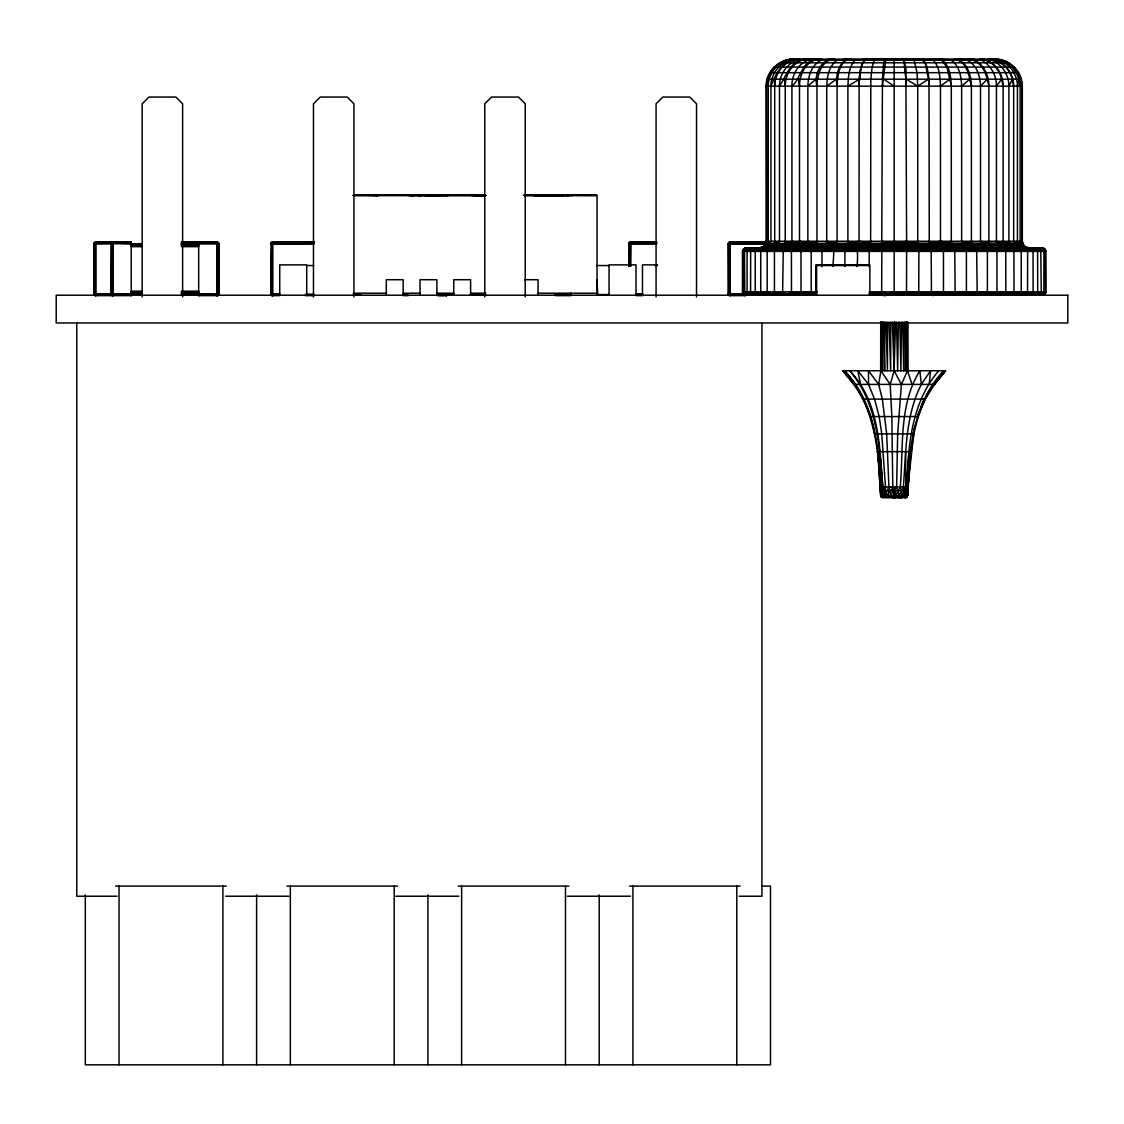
<?xml version="1.0" encoding="UTF-8"?>
<svg xmlns="http://www.w3.org/2000/svg" width="1124" height="1124" viewBox="0 0 1124 1124"><rect width="100%" height="100%" fill="white"/><g stroke="black" fill="none" stroke-linecap="round" stroke-linejoin="round"><path stroke-width="1.5" d="M131.241 294.404L111.079 294.333L112.512 295.767L113.032 241.941L113.032 295.837M880.71 322.04L880.696 370.751L880.851 322.04L881.16 370.751L881.666 322.04M890.756 322.04L890.686 370.751L888.986 322.04M938.681 370.751C911.353 402.856 907.644 446.481 907.377 486.847L907.658 495.515L880.71 495.515L881.047 486.847C878.392 446.13 874.627 401.647 844.546 370.751C872.674 402.828 878.589 445.792 880.457 486.847L880.71 495.515L881.722 497.272L906.646 497.272L907.658 495.515L909.639 465.069L908.712 473.443M878.729 465.069L880.71 495.515L877.633 451.665M881.244 322.04L881.16 370.751L881.047 322.04M882.635 322.04L882.495 370.751L881.834 322.04M884.785 322.04L884.644 370.751L883.576 322.04M887.553 322.04L887.44 370.751L886.007 322.04M907.321 322.04L907.209 370.751L906.703 322.04M907.658 495.515L905.635 497.539L907.068 496.948L895.505 496.948L892.849 490.837L891.838 416.554L890.194 384.394L894.184 370.751L894.437 322.04M906.113 322.04L905.86 370.751L905.059 322.04M904.118 322.04L903.724 370.751L902.698 322.04M881.652 291.847C895.505 294.151 879.375 299.054 881.652 291.847L881.862 248.137L753.164 248.474L754.752 248.011L756.129 249.008C767.903 247.617 779.564 248.882 791.465 248.474L1042.384 248.474L1044.421 249.008L1045.236 250.512L1045.475 293.533L1043.423 295.106L1042.552 295.219L1045.348 291.847L1045.812 292.732L1044.238 294.769L869.372 294.235L1044.941 294.235L1045.348 291.847L1043.423 295.106L869.484 294.769M897.992 497.539L898.891 495.515L896.629 486.847L897.669 433.864L901.392 384.394L894.184 370.751L894.704 322.04M901.476 322.04L900.928 370.751L899.79 322.04M869.203 266.557L869.203 251.383L876.861 250.512L877.226 248.011L901.293 248.011L906.632 249.008L906.506 295.106L975.688 295.205M881.736 248.011L882.438 79.186L883.605 62.804L884.209 60.106L885.824 59.179C912.941 60.598 940.015 58.687 967.033 60.106C976.714 64.7 980.311 76.165 980.507 86.155L980.507 241.267L981.842 246.044L985.046 248.011M941.027 374.84L943.823 370.751C913.756 401.647 909.934 446.116 907.377 486.847C909.344 499.309 902.08 497.988 892.948 497.468C898.61 498.62 893.819 490.471 892.835 488.167L888.915 486.847L886.681 433.864L882.326 399.118L878.687 384.394L868.487 370.751L868.515 384.394L874.542 399.118L879.165 416.554L881.764 433.864L885.473 486.847C884.7 490.317 889.182 502.175 890.798 495.515L892.849 490.837M914.051 60.106L917.058 72.667L917.732 86.155L917.732 241.267L911.761 243.023L906 241.267L900.886 243.023L894.184 241.267L889.885 243.023L889.674 248.011M898.357 322.04L897.669 370.751L896.488 322.04M892.287 322.04L894.184 370.751L894.957 322.04M859.115 86.155C859.495 77.359 859.368 67.623 864.581 60.106L866.407 59.179L855.111 60.106C848.634 66.962 848.367 77.261 847.889 86.155L847.889 241.267L849.351 243.023L847.074 248.011L857.753 247.786L859.059 243.023L859.115 86.155C859.368 77.373 859.312 67.623 864.482 60.106L866.407 59.179L874.317 60.106L885.824 59.179L882.354 86.155M869.203 251.383L869.625 248.137M900.886 243.023L901.237 248.011L918.884 248.474L918.744 295.106M874.317 60.106L872.084 67.089L870.805 79.186L870.636 241.267L869.4 248.011M906 86.155L905.551 67.089L903.752 59.179L905.916 79.186L906.632 248.011M856.938 266.557C857.233 265.714 859.565 238.738 852.863 250.512L844.911 251.383L844.911 266.557M942.643 248.137C960.233 249.191 977.655 248.235 995.26 248.137L996.96 251.383L996.96 291.847L995.26 295.106L1019.117 295.106L1021.21 291.847L1021.21 251.383L1016.967 250.512L1015.028 248.137C991.27 247.842 967.694 249.219 944.076 248.011C946.366 250.329 898.807 246.1 931.192 249.008L931.431 291.847C928.888 295.949 935.969 297.031 935.491 292.732L943.457 291.847L943.457 251.383L942.643 248.137L906.632 249.008L901.336 248.137L792.027 248.137C787.474 252.212 775.223 243.374 774.436 251.383L774.436 291.847L776.417 295.106L763.603 295.205M844.911 251.383L845.726 248.137M900.338 497.539L901.898 495.515L900.254 486.847C903.682 448.223 898.371 405.09 919.882 370.751L921.329 384.394C905.213 415.992 906.042 452.396 903.401 486.847L904.427 495.515L905.649 496.527L909.021 451.665M943.457 291.847L942.643 295.106M847.889 241.267L847.187 246.044L845.459 248.011M919.165 291.847L911.508 292.732L911.143 295.219M907.644 480.145L907.799 476.787M750.663 291.847C751.422 294.867 754.696 296.539 750.579 293.533L750.663 251.383L751.605 249.008L754.752 248.011M768.226 86.155C766.99 71.767 780.211 59.136 794.303 59.179C781.138 60.851 770.867 72.948 770.938 86.155L770.938 241.267L769.041 246.044L763.519 248.011L767.341 244.639L768.226 241.267L768.226 86.155C768.128 72.062 780.112 59.375 794.303 59.179C779.592 58.659 766.484 71.458 766.596 86.155L766.835 243.023L763.716 247.111L759.304 248.011L764.699 246.044L766.596 241.267M833.235 266.557C832.21 265.812 836.509 239.426 830.102 250.512L821.967 251.383L821.967 266.557M954.74 249.008L955.133 291.847C952.576 295.724 958.055 296.806 958.266 292.732L966.401 291.847L966.401 251.383C965.783 246.999 963.577 247.589 966.401 251.383M904.132 497.539L905.185 497.539L906.295 495.515L907.335 496.049L910.721 451.665M834.064 248.011L836.186 246.044L837.071 241.267L837.071 86.155C837.661 76.741 838.349 63.618 848.213 59.179L855.111 60.106M821.967 251.383L823.147 248.137M966.401 291.847L965.207 295.106M823.175 248.011L825.69 246.044L826.73 241.267L826.73 86.155C827.081 76.797 828.838 65.684 837.254 60.106L848.213 59.179L845.037 60.106C837.689 66.232 835.483 77.064 837.071 86.155M812.554 295.106L811.191 291.847L811.191 251.383C813.495 247.786 810.095 246.62 809.111 250.512L800.976 251.383L801.047 292.732L802.522 295.106L815.855 295.148M907.377 496.527L895.547 496.527L894.184 495.515L892.175 496.527L880.977 496.527L880.696 489.502L881.567 496.527L884.237 497.539M976.63 249.008L977.178 291.847L975.815 295.106L994.094 295.205M870.636 241.267L869.119 248.011L857.753 247.786M812.905 248.011L815.771 246.044L816.965 241.267L816.965 86.155C817.19 75.814 820.576 62.312 831.886 59.179L837.254 60.106M800.976 251.383L802.522 248.137M909.906 461.711L910.454 455.009L909.808 461.711M987.378 251.383L984.905 250.512L982.952 248.011L986.352 248.474L987.378 251.383L987.378 291.847L985.846 295.106M907.658 490.837L880.71 490.837L880.963 495.515L881.356 490.837L881.834 493.956L881.314 490.837M791.408 251.383C793.165 248.039 792.308 246.746 790.383 250.512L791.408 251.383L791.493 292.732L793.108 295.106L802.339 295.19M803.309 248.011L806.526 246.044L807.861 241.267L807.861 86.155C808.058 76.165 811.654 64.7 821.321 60.106L831.886 59.179C820.056 60.71 813.846 75.617 816.965 86.155M1038.857 295.106L1042.187 294.769L1043.859 291.847L1043.929 250.512L1040.712 248.011L1041.274 291.847L1039.644 294.769L1035.359 295.19M870.51 416.554L917.844 416.554L925.122 399.118L934.62 384.394L945.565 370.751L842.789 370.751C858.778 388.553 870.931 409.993 874.613 433.864L913.756 433.864L907.56 489.502L907.911 486.847C910.679 448.912 913.461 407.97 939.172 377.58M907.616 485.161L908.403 476.787L907.644 483.489M793.108 295.106L784.383 295.106L782.627 292.732L783.273 249.008M794.499 248.011L798.026 246.044L799.487 241.267L799.487 86.155C799.473 74.732 805.599 61.23 817.963 59.179L821.321 60.106M908.782 471.771L909.428 465.069L908.712 471.771M929.197 384.394L930.517 370.751L921.329 384.394M995.26 248.137L1003.985 248.137L1005.741 250.512L1005.825 291.847L1003.985 295.106M907.714 481.817L908.206 476.787M791.928 86.155C791.479 71.992 802.522 56.945 817.963 59.179C801.974 59.235 801.454 78.006 791.928 86.155L791.928 241.267L790.355 246.044L786.547 248.011M774.436 251.383L775.223 249.008L776.937 248.011L767.973 249.008L746.786 248.137L743.414 249.697L742.964 251.383L744.088 249.008L746.462 248.011L744.51 251.383L744.762 293.533L746.786 295.106L752.068 295.19M1013.932 291.847L1013.146 294.235L1011.417 295.219L1014.003 292.732L1013.932 251.383L1011.951 248.137L1022.699 248.011L1019.496 247.111L1016.503 243.023L1013.665 241.267L1013.665 86.155C1013.834 72.315 1002.482 59.052 988.221 59.179C1000.486 61.961 1008.973 73.763 1008.888 86.155L1008.888 241.267C1012.05 255.106 1030.82 244.976 1040.318 249.008L1041.386 248.137L1044.421 249.008L1042.552 248.011L744.945 248.137L742.444 251.383L742.444 291.847C743.428 295.345 747.741 298.422 742.964 291.847L743.47 249.697M907.56 489.502L907.911 486.847L907.742 488.167L907.897 486.847L880.457 486.847L881.314 495.515L881.919 492.396M790.172 60.106L798.939 59.179C787.503 63.028 779.339 73.973 779.48 86.155L779.48 241.267L777.71 246.044L770.6 248.011L777.71 246.044L780.983 247.786L1025.734 247.786L782.374 247.111L777.71 246.044L766.793 247.111L766.287 246.044L763.505 248.011C770.657 246.578 784.566 252.24 785.24 241.267L785.24 86.155C785.114 73.664 793.727 60.401 806.877 59.179L807.889 60.106M760.737 251.383L761.594 249.008L764.236 248.011L762.142 249.008L760.737 251.383L760.737 291.847L762.929 295.106L754.738 295.19M1008.888 241.267L1008.635 243.023C1010.364 253.265 1025.959 242.573 1027.631 251.383L1027.533 292.732L1025.439 295.106L1019.117 295.106M745.493 249.008L745.591 248.137L743.947 249.008L753.024 248.137L745.493 249.008L748.64 248.011L747.081 251.383L747.081 291.847L749.511 295.106M907.742 488.167L907.911 486.847M757.506 295.106L755.23 291.847L755.23 251.383L756.129 249.008M1026.184 248.011L1032.239 249.008L1033.04 250.512L1033.139 291.847L1031.593 294.769L1025.805 295.19M770.038 247.786L773.86 244.639L774.703 241.267L774.703 86.155C774.576 72.737 785.17 59.797 798.939 59.179C783.344 58.87 775.616 73.594 770.938 86.155M1032.239 249.008L1035.021 248.011L1037.592 250.512L1037.705 291.847L1036.103 294.769L1030.849 295.106M906.984 496.049L905.41 497.539L906.478 496.948L897.683 497.539M879.347 451.665L881.047 486.847L882.972 496.527L885.22 497.539L882.761 486.847C879.558 446.649 877.408 402.87 849.674 370.751C879.432 401.535 879.685 446.931 882.761 486.847L881.314 495.515M141.779 244.063L93.952 243.444L95.905 241.941L131.241 241.941L131.241 295.893M181.554 243.964L181.554 241.941L217.424 242.011L217.424 295.767L218.913 293.87L181.4 293.87M271.081 294.853L272.781 293.87L271.769 295.626L270.814 294.404L271.348 242.545L314.074 241.941L272.781 242.011L272.781 295.837L271.797 295.57M446.537 293.87L437.419 294.404M447.029 293.87L446.017 294.881L437.419 294.881M447.45 293.87L446.017 295.303M447.774 293.87L447.535 294.755M629.089 243.515L629.033 266.346M728.254 243.458L728.254 294.376M763.603 247.786L762.634 247.786L764.699 246.044L762.676 247.111L765.149 244.639L766.048 241.267L766.048 86.155C765.95 71.725 778.581 59.094 793.024 59.179L995.344 59.179C1009.774 59.094 1022.404 71.725 1022.32 86.155L1022.32 241.267L1024.287 246.044L1027.322 247.786L1023.669 246.044L1021.772 241.267L1021.772 86.155C1021.871 71.908 1009.577 59.389 995.344 59.179L1001.863 60.106L993.447 59.179C1006.907 60.415 1017.515 72.779 1017.431 86.155L1017.431 241.267L1019.327 246.044L1023.908 248.011M767.214 81.968L766.666 86.155L768.577 79.186M1044.238 294.769L1045.348 291.847L1044.421 294.235L1042.552 295.219M1043.859 251.383L1042.875 249.008L1040.712 248.011L1044.421 249.008L1042.65 249.008L1041.906 248.011L1044.238 248.474L1045.924 251.383L1045.924 291.847L1043.578 294.769L1041.386 295.106M112.456 242.953L95.905 242.953L93.882 243.964L95.905 242.011L131.241 242.011M217.424 295.767L218.913 293.87L216.89 295.626L198.681 295.626M112.456 243.444L93.882 243.964L95.905 242.222L131.241 242.222M218.323 295.12L218.913 293.87L217.901 295.387M878.687 384.394L880.879 370.751L890.194 384.394M93.882 243.964L95.905 242.545L112.456 242.545M216.89 295.303L218.913 293.87M837.071 241.267L831.268 243.023L829.723 247.111L828.065 248.011M861.167 67.089L859.368 79.186L847.889 86.155M901.279 496.527L905.832 486.847L905.677 451.665M1017.431 86.155L1019.018 79.186L1016.377 72.667L1012.162 67.089M913.11 433.864L914.922 425.996M987.378 291.847L979.257 292.732L977.43 295.219M747.657 295.219L744.622 292.732L750.579 293.533L750.776 292.732L755.328 292.732L762.184 295.219M816.965 241.267L813.088 247.111L811.008 248.011M905.635 490.837L904.427 495.515L902.474 497.539M272.275 295.767L272.781 293.87L271.024 294.881L272.781 293.87M729.167 295.57C731.865 292.563 725.57 295.865 730.136 293.87C730.066 297.284 726.975 293.786 730.136 295.626L745.634 295.626M742.894 293.533L760.063 294.235L760.737 291.847M815.026 243.023L807.861 241.267L805.515 246.044L802.269 248.011M996.96 291.847L997.747 293.533L995.752 295.219M903.893 496.049L901.898 495.515L905.818 496.049M794.134 248.011L797.675 246.044L799.487 241.267L806.709 243.023M798.967 243.023L791.928 241.267L786.941 243.023L784.313 247.111L781.475 248.011M1039.728 295.219L1043.746 292.732L1044.814 293.533L1045.404 291.847M779.48 86.155C786.603 75.561 790.917 58.87 806.877 59.179L797.38 60.106M1027.631 291.847L1026.212 294.235L1024.133 295.219M895.997 497.468L895.027 497.539L895.926 497.539M885.473 486.847L882.733 495.515L881.385 496.049L882.972 496.527M779.48 241.267L776.572 243.023C775.265 249.261 768.198 247.631 763.519 248.011L766.132 247.786M750.663 251.383L753.178 248.474L760.681 248.474L760.063 249.008M770.938 241.267L768.142 246.044L765.219 247.786L766.287 246.044L760.358 248.011L764.629 246.044L761.046 247.786L763.238 247.111L762.1 247.786L744.004 249.008L746.462 248.011M917.718 414.967L919.629 410.218M920.907 407.043L924.111 399.118M882.733 497.539L881.23 496.527L882.073 495.515L881.033 496.049L882.733 497.539L881.3 496.948L894.184 497.539L894.184 490.837L896.629 486.847L889.52 490.837L887.637 495.515L890.096 496.049L880.78 496.049M743.217 250.512L744.51 251.383L747.783 248.137L748.05 249.008L752.265 248.474M767.58 79.186L770.263 72.667L774.52 67.089M314.074 242.545L271.769 242.953L271.348 293.87L272.781 295.303M1022.194 244.639L1024.652 247.111L1029.064 248.011L1022.742 246.044L1021.014 243.023L1021.772 241.267M953.377 248.011L951.283 246.044L950.525 243.023L951.297 241.267L951.297 86.155C950.862 77.064 949.935 66.302 942.39 60.106L938.54 59.179L941.603 60.106L946.914 67.089L951.297 86.155M901.392 384.394L907.49 370.751L912.042 384.394M1037.705 251.383L1037.283 249.008L1035.021 248.011L1040.318 249.008M755.23 291.847L760.063 294.235L760.836 292.732L767.242 292.732L774.043 295.219M1008.888 86.155L1012.443 79.186C1009.703 68.185 999.77 59.291 988.221 59.179L998.196 60.106M1016.503 243.023L1017.431 241.267M112.021 243.964L111.009 243.964L113.032 242.953L131.241 242.953M907.138 496.527L906.295 495.515L904.581 497.468M113.032 242.222L111.009 243.964L113.032 242.011M926.864 394.707L929.618 390.281M890.152 496.527L890.798 495.515L888.915 486.847L884.897 495.515L881.567 496.527M767.973 249.008L767.158 251.383L767.158 291.847L769.238 295.106M903.401 486.847L898.891 495.515L901.392 496.049L894.648 495.515L894.184 490.837L892.849 489.502L889.52 490.837M900.254 486.847L895.561 495.515L898.638 496.049M131.241 242.545L113.032 242.545L111.29 243.964M198.681 294.881L216.89 294.881L218.843 293.87M883.956 60.106L884.616 59.179C907.855 60.612 931.037 58.687 954.262 60.106L956.482 59.179L994.094 60.106L989.429 59.179L997.662 60.106L994.066 59.179L1001.807 60.106M996.44 86.155L1001.61 79.186C999.292 68.831 990.708 59.375 979.608 59.179C989.963 63.857 996.637 74.69 996.44 86.155L996.44 241.267L998.014 246.044L1001.821 248.011M1033.616 295.219L1037.269 293.533L1042.074 294.235L1043.859 291.847L1044.814 293.533M112.512 242.082L111.009 243.964L111.29 242.953L111.29 294.881L112.021 295.57L112.021 242.222M629.089 242.995L630.789 241.941L656.599 241.941L630.072 242.728L656.599 242.545M729.265 242.447L728.183 243.444L730.136 243.964L729.125 242.222L766.273 242.222M728.9 242.728L728.183 243.964L766.273 243.964M1022.545 243.023L729.265 243.458L729.631 294.755L816.67 294.769M112.021 242.447L111.29 243.458M936.461 380.305L938.554 377.58M869.288 293.533L1035.85 294.235L1037.705 291.847M766.835 243.023L768.226 241.267L769.842 243.023M934.536 384.394L945.565 370.751L936.643 380.671M882.073 495.515L881.033 496.049M111.613 243.964L112.021 243.093L131.241 243.444M198.681 294.404L217.901 294.755L218.646 293.87M218.323 293.87L218.323 294.586M111.613 242.728L111.009 295.219M111.613 243.599L113.032 243.444M218.843 294.249L217.901 295.12M980.507 86.155L987.167 79.186C985.312 69.73 978.625 59.614 968.129 59.179L967.033 60.106M760.063 294.235L772.104 294.235L774.436 291.847M353.582 195.351L482.435 195.407M728.759 295.261L730.136 293.87M883.576 60.106L884.616 59.179C867.7 60.541 851.009 58.743 834.106 60.106L834.092 59.179L825.578 60.106L820.239 59.179L790.692 60.106L794.921 59.179L786.561 60.106L781.7 62.129M111.29 294.853L111.009 293.87L112.021 293.87M217.901 243.964L218.913 243.964L218.913 295.219M807.861 86.155L815.827 79.186M869.231 292.732L881.666 292.732L886.948 294.235L894.184 292.732L1033.04 292.732L1035.85 294.235L1037.592 292.732L1041.161 292.732L1042.074 294.235L1045.475 293.533M965.193 248.011L962.678 246.044L961.638 241.267L961.638 86.155L969.745 79.186C968.242 70.798 963.985 60.134 954.262 59.179C967.16 59.965 971.248 75.42 971.403 86.155L971.403 241.267L972.597 246.044L975.463 248.011M900.001 497.468L903.134 497.539M762.634 247.786L764.699 246.044L760.892 248.011M111.613 293.87L111.29 294.755L113.032 295.626L131.241 295.626M751.085 249.008L753.347 248.011L745.718 249.008M906.295 495.515L906.815 496.948L905.635 497.539M745.296 249.008L747.657 248.011L744.004 249.008L745.816 248.011L744.636 248.474M437.419 295.626C438.543 295.949 451.637 296.286 446.017 293.87C446.509 296.497 449.122 294.881 446.017 293.87L446.017 295.837M629.904 242.447L628.766 243.964L656.599 243.964M630.072 242.728L629.356 266.346M766.273 242.545L728.9 243.262L728.703 293.87L730.136 295.303M961.638 241.267L969.127 243.023L971.403 241.267M314.074 243.444L272.317 243.711L272.275 294.01L279.651 294.404M111.29 294.755L112.512 294.376M181.554 243.444L218.323 242.953L218.913 243.964L181.4 243.964M881.722 497.272L888.367 497.468M942.91 248.011L941.181 246.044L940.465 241.267L940.465 86.155L949.977 79.186M826.73 86.155L836.368 79.186M218.646 243.964L216.89 242.222L181.554 242.222M931.094 248.011L929.787 246.044L929.253 241.267L929 79.186L927.089 67.089L923.773 60.106L921.511 59.179L925.164 62.804L928.55 79.186L917.732 86.155L906.211 79.186M767.158 291.847L772.104 294.235L774.534 292.732L782.627 292.732L788.57 295.219M887.932 496.948L885.164 497.272M1027.631 251.383L1029.078 250.512L1033.139 251.383M111.613 242.953L112.512 242.995M772.104 294.235L786.884 294.235L791.408 291.847M760.906 248.011L764.699 246.044M943.457 251.383L945.172 250.512L955.133 251.383L965.769 250.512M864.96 60.106L866.857 59.179L862.796 60.106M524.262 195.407L548.203 195.351M894.184 497.539L895.505 496.948M763.716 247.111L766.287 246.044L759.304 248.011M762.1 247.786L766.287 246.044M980.507 241.267L984.273 243.023L988.881 241.267L988.881 86.155C989.008 74.114 981.758 59.291 968.129 59.179L980.479 60.106M996.44 241.267L998.477 243.023L1003.128 241.267L1008.635 243.023M817.71 60.106L820.239 59.179L815.139 60.106M906.815 496.948L905.185 497.539L906.646 497.272M448.321 195.407L425.392 195.351L485.484 195.393M905.41 497.539L907.068 496.948M886.948 294.235L894.184 291.847M782.543 291.847L786.884 294.235L791.493 292.732L815.869 292.732M475.789 195.351L474.876 195.351M443.46 195.351L448.321 195.379L447.577 195.351M846.751 60.106L849.814 59.179L843.211 60.106M1013.932 251.383L1016.967 250.512M892.358 497.468L893.341 497.539L890.798 495.515L894.184 495.515L892.849 489.502L894.184 495.515L892.442 497.539M753.937 248.137L760.119 248.418M829.948 60.106L834.092 59.179M757.548 249.008L760.639 248.348M560.806 195.351L558.937 195.407L564.051 195.407L558.122 195.407L597.055 195.407L597.055 293.195L538.045 293.195M804.264 60.106L808.76 59.179L802.873 60.106M546.7 195.407L540.012 195.351L573.198 195.351M919.165 251.383L923.577 250.512L931.431 251.383M929.253 241.267L930.883 243.023L940.465 241.267L950.525 243.023M849.351 243.023L859.115 241.267L870.327 243.023M904.539 497.539L906.084 497.272M748.57 249.008L753.178 248.474M996.96 251.383L1002.102 250.512L1005.825 251.383M794.275 60.106L800.148 59.179L793.656 60.106M786.884 294.235L816.038 293.533M786.561 60.106L793.024 59.179L786.505 60.106M548.442 195.379L553.078 195.407M788.121 60.106L794.921 59.179L788.064 60.106M630.283 242.082L656.599 242.222M729.631 242.082L766.273 241.941L730.136 242.011L730.136 295.837M1041.906 248.011L1044.421 249.008L1043.423 248.137L1042.65 249.008L1027.336 248.643M774.366 250.512L767.158 251.383L761.384 250.512M894.184 251.383L901.462 250.512L906.717 251.383M1014.003 292.732L1021.21 291.847L1026.985 292.732M533.394 195.351L559.794 195.407L558.319 195.351M1041.906 295.219L1042.917 295.106M977.178 251.383L984.905 250.512M800.976 291.847L803.463 292.732L811.191 291.847M782.543 251.383L790.383 250.512M997.971 292.732L1005.825 291.847M217.901 294.333L218.323 294.249M885.22 497.539L893.341 497.539M470.099 195.379L484.5 195.407M481.03 195.351L482.041 195.407L472.291 195.407M564.051 195.351L558.122 195.351M567.718 195.407L568.674 195.379L564.431 195.407M537.553 195.407C545.547 195.309 526.004 195.45 539.534 195.351M412.663 195.407L414.236 195.351L412.663 195.351M541.192 195.407L551.701 195.379L547.233 195.407M549.903 195.407L554.202 195.407M412.522 195.351L440.791 195.407M541.909 195.407L542.92 195.407M534.785 195.351L559.794 195.351M541.403 195.351L544.269 195.351M541.515 195.407L544.044 195.351M541.571 195.407L544.353 195.407M479.878 195.407L482.589 195.407L480.032 195.351M549.327 195.407L553.626 195.407M430.956 195.407L429.368 195.351L430.52 195.407M418.76 195.379L417.243 195.407L421.458 195.407L418.072 195.351M535.235 195.407L539.773 195.351M558.937 195.407L561.129 195.351L523.981 195.393M888.494 295.205L909.442 295.219M421.458 195.351L407.857 195.407M434.876 195.351L425.293 195.407L448.321 195.351M476.183 195.407L474.778 195.379L485.006 195.407L476.183 195.351M414.236 195.351L408.433 195.407M439.765 195.407L428.975 195.351M563.433 195.351L558.08 195.407L561.944 195.407M424.647 195.407L443.643 195.351M482.435 195.351L478.009 195.351L483.418 195.351M559.654 195.407L547.599 195.407M481.423 195.407L477.63 195.351M541.08 195.351L536.949 195.379L538.775 195.351M547.472 195.407L555.579 195.351L532.678 195.407M425.392 195.351L430.956 195.351M561.93 195.379L556.759 195.351M870.355 295.19L881.862 295.106M786.041 60.106L1002.327 60.106M779.536 62.804L1008.832 62.804M773.944 67.089L1014.424 67.089M769.659 72.667L1018.709 72.667M766.961 79.186L1021.393 79.186M766.048 86.155L1022.32 86.155M353.147 195.379L485.807 195.351M524.177 195.379L572.973 195.351M353.161 195.407L485.807 195.407M523.489 195.407L597.055 195.407L552.868 195.379M766.048 241.267L1022.32 241.267M181.554 242.011L216.89 242.011L218.913 243.964L216.89 242.953L181.554 242.953M314.074 242.222L271.53 242.728L271.024 293.87L272.317 295.57M181.554 242.545L218.323 242.953M314.074 242.953L271.896 243.458L271.797 294.137L279.651 294.881M656.599 242.953L630.072 243.262L629.777 266.346M218.323 243.262L218.913 243.964L217.424 242.082M656.599 243.444L630.522 243.515L630.269 266.346M766.273 243.444L729.687 243.711L729.771 294.249L816.319 294.235M270.758 243.964L314.074 243.964M131.241 244.33L141.779 244.33M181.4 244.33L198.681 244.33M131.241 244.765L141.624 244.765M181.4 244.765L198.681 244.765M765.149 244.639L1023.219 244.639M131.241 245.313L141.624 245.313M181.4 245.313L198.681 245.313M131.241 245.973L141.624 245.973M181.4 245.973L198.681 245.973M764.067 246.044L1024.287 246.044M131.241 246.662L141.624 246.662M181.4 246.662L198.681 246.662M1024.652 247.111L1025.692 247.111L1023.739 246.044L1025.734 247.786M918.744 248.137L923.113 248.137L923.577 250.512M1025.439 248.137L1027.673 248.474L1029.078 250.512M743.428 249.008L1044.941 249.008M742.894 249.697L1045.475 249.697M742.557 250.512L1045.812 250.512M742.444 251.383L1045.924 251.383M657.47 264.871L642.478 264.871L642.478 295.219M306.726 265.545L313.68 265.545M596.689 265.545L609.053 265.545M657.47 265.545L655.236 265.545M869.189 265.545L816.586 265.545L816.586 294.544M524.557 279.707L538.045 279.707L538.045 295.219M597.055 279.707L597.729 295.219M131.241 291.172L141.624 291.172M181.4 291.172L198.681 291.172M742.444 291.847L817.345 291.847M869.203 291.847L1045.924 291.847M131.241 291.875L141.624 291.875M181.4 291.875L198.681 291.875M131.241 292.521L141.624 292.521M181.4 292.521L198.681 292.521M742.557 292.732L744.762 293.533L744.51 291.847M131.241 293.083L141.624 293.083M181.4 293.083L198.681 293.083M353.329 293.195L386.305 293.195M403.165 293.195L420.025 293.195M436.885 293.195L453.745 293.195M470.605 293.195L485.779 293.195M131.241 293.519L141.624 293.519M181.4 293.519L198.681 293.519M94.894 242.222L94.472 295.303L93.882 293.87L141.624 293.786M270.758 293.87L279.651 293.87M402.996 293.87L408.167 293.87M635.945 293.87L642.83 293.87M728.113 293.87L743.905 293.87M112.456 294.404L93.882 293.87L94.894 295.57M305.475 294.404L314.074 294.404M402.996 294.404L408.167 294.404M555.537 294.404L571.02 294.404M635.945 294.404L642.83 294.404M306.726 294.544L313.68 294.544M353.709 294.544L360.678 294.544M436.969 294.544L454.363 294.544M470.029 294.544L485.694 294.544M555.101 294.544L570.767 294.544M596.872 294.544L609.053 294.544M112.456 294.881L95.905 294.881L93.882 293.87L95.905 295.626L112.456 295.626M131.241 294.881L111.079 294.137L113.032 295.303M305.475 294.881L314.074 294.881M402.996 294.881L408.167 294.881M555.537 294.881L571.02 294.881M635.945 294.881L642.83 294.881M744.945 295.106L817.092 295.106M272.781 295.626L279.651 295.626M305.475 295.626L314.074 295.626M402.996 295.626L408.167 295.626M555.537 295.626L571.02 295.626M635.945 295.626L642.83 295.626M853.748 384.394L934.62 384.394M863.246 399.118L925.122 399.118M877.057 451.665L911.311 451.665M115.66 886.105L226.261 886.105M286.957 886.105L397.559 886.105M458.255 886.105L568.856 886.105M629.552 886.105L740.154 886.105M762.072 886.105L770.502 886.105L770.502 1064.821L85.312 1064.821L85.312 894.859M117.051 896.221L76.755 896.221L76.755 322.981M225.699 896.221L288.798 896.221M395.69 896.221L458.775 896.221M567.423 896.221L630.508 896.221M739.156 896.221L761.946 896.221L761.946 322.981M474.244 195.407L485.02 195.393M355.409 195.351L378.437 195.379L376.638 195.351M368.447 195.351L378.437 195.379L374.489 195.351M371.693 195.351L378.437 195.379M540.138 195.407L534.687 195.407M539.295 195.351L542.737 195.379L539.295 195.407M536.317 195.351L539.801 195.407M427.78 195.379L424.535 195.407M477.489 195.407L480.215 195.379M541.29 195.351L543.243 195.379M474.778 195.379L476.52 195.351M477.602 195.351L479.035 195.379M541.571 195.351L542.822 195.379M431.63 195.379L429.635 195.379L431.925 195.407M539.098 195.379L538.045 195.407M549.847 195.351L551.266 195.407L547.894 195.407M990.989 60.106L979.608 59.179C993.63 59.052 1003.325 73.046 1003.128 86.155L1003.128 241.267L1004.8 246.044L1008.86 248.011M95.905 295.303L93.882 293.87M217.424 243.458L218.323 243.599M989.556 60.106L981.491 59.179L987.504 60.106M977.782 60.106L970.405 59.179L975.66 60.106M199.763 242.222L200.775 242.222M199.763 241.941L200.775 242.278M1000.95 60.106L994.066 59.179L1000.248 60.106M1027.856 248.573L1030.806 249.008L1033.616 248.011L1039.798 249.008L1039.728 248.011L1042.074 249.008M1027.322 247.786L1023.739 246.044L1027.476 248.011L1025.046 247.786L1022.081 246.044L1020.142 241.267L1020.142 86.155C1020.297 71.781 1007.821 59.193 993.447 59.179L1000.486 60.106L1006.879 62.804M989.429 59.179L995.99 60.106M962.79 60.106L956.482 59.179L960.781 60.106M1027.462 248.516L1039.798 249.008L1040.585 248.137L1042.65 249.008L1039.728 248.011M1003.76 248.011L999.896 246.044L998.477 243.023M538.733 195.407L537.019 195.379L561.564 195.407L551.125 195.351M882.284 497.272L883.59 497.272M993.855 248.011L990.342 246.044L988.881 241.267M876.861 250.512L881.652 251.383M906.717 291.847L911.508 292.732M945.158 60.106L940.156 59.179L943.331 60.106M999.784 248.011L1002.102 250.512M988.839 248.011L986.465 247.111L984.273 243.023M1013.356 247.786L1014.452 248.011M882.804 496.049L885.08 496.527M852.863 250.512L856.938 251.383M931.431 291.847L935.491 292.732M805.416 295.219L803.463 292.732M972.934 248.011L970.967 247.111L969.127 243.023M882.354 241.267L889.885 243.023M751.689 250.512L755.23 251.383M925.572 60.106L921.961 59.179L923.886 60.106M629.777 242.222L630.789 243.964L628.836 243.444L630.789 243.964L630.339 242.278M270.814 243.444L272.781 243.964L272.275 242.082M1038.112 250.512L1041.274 251.383M830.102 250.512L833.235 251.383M955.133 291.847L958.266 292.732M954.304 248.011L952.183 246.044L951.297 241.267M745.816 295.219L744.706 294.769M439.863 195.407L418.816 195.407M881.3 496.948L882.944 497.539M881.553 496.948L883.773 497.468M826.73 241.267L831.268 243.023M944.076 248.011L945.172 250.512M904.778 60.106L902.544 59.179L903.12 60.106M1002.566 60.78L1005.769 62.129M977.178 291.847L979.257 292.732M809.111 250.512L811.191 251.383M1035.19 248.474L1033.616 248.011L1035.85 249.008M1018.33 247.786L1014.508 244.639L1013.665 241.267M932.737 248.011L930.883 243.023M747.081 291.847L750.579 293.533M1023.739 246.044L1027.462 248.011M745.437 250.512L747.081 251.383M746.462 295.219L743.47 293.533L743.02 291.847M730.136 243.964C727.2 243.234 729.406 241.098 730.136 243.964L728.759 242.587M271.769 242.222L272.781 243.964L271.024 242.953M1043.929 250.512L1045.404 251.383L1045.292 250.512M883.661 79.186L894.184 86.155M218.646 243.458L218.323 242.728M918.968 248.011L917.732 241.267M1007.371 62.804L1012.893 67.089M951.115 60.106C959.531 65.684 961.273 76.797 961.638 86.155M1033.139 291.847L1035.85 294.235M774.703 241.267L776.572 243.023M742.964 291.847L744.762 293.533M912.646 248.011L911.761 243.023M629.356 242.545L630.789 243.964M447.254 295.12L446.017 293.87L446.523 295.767M271.39 242.587L272.781 243.964M785.24 241.267L786.941 243.023M852.835 381.907L842.789 370.751L853.833 384.394M894.648 495.515L895.547 496.527M933.243 60.106C939.734 66.962 940.001 77.261 940.465 86.155M895.561 496.049L894.184 490.837M868.515 384.394L857.851 370.751L860.548 384.394M850.854 378.943L852.961 381.668M1013.834 67.089L1018.105 72.667L1020.789 79.186M883 496.948L882.537 496.049M1020.381 249.008L1021.21 251.383M272.514 243.515L272.401 242.587M1020.142 241.267L1021.014 243.023M728.619 294.755L728.38 243.964M901.293 248.011L901.462 250.512M1041.274 291.847L1042.074 294.235M905.832 486.847L907.391 495.515M987.167 79.186L988.881 86.155M969.745 79.186L971.403 86.155M1001.61 79.186L1003.128 86.155M1012.443 79.186L1013.665 86.155M798.321 79.186L799.487 86.155M1019.018 79.186L1020.142 86.155M1045.236 250.512L1045.348 251.383M1021.154 81.968L1021.702 86.155M784.397 79.186L785.24 86.155M928.55 79.186L929.253 86.155M878.434 460.039L877.802 453.337L878.448 461.711M878.982 465.069L879.488 470.085M880.148 476.787L880.654 481.817M880.022 476.787L880.668 483.489L879.966 476.787M880.724 490.837L880.963 495.515M880.514 476.787L880.668 480.145M774.408 79.186L774.703 86.155M905.551 67.089L905.677 72.667M907.518 322.04L907.672 370.751L907.658 322.04M922.846 59.179L865.522 59.179M894.184 60.106L894.184 295.106M894.184 322.04L894.184 370.751M869.864 295.219L869.864 264.871L815.912 264.871L815.912 295.219M736.782 886.105L736.782 1064.821M696.529 296.877L696.529 103.801L689.785 97.057L662.809 97.057L656.065 103.801L656.065 296.877M636.029 295.219L636.029 264.871L609.053 264.871L609.053 295.219M632.924 886.105L632.924 1064.821M630.789 241.941L630.789 266.346M628.836 243.964L628.836 266.346M599.204 894.859L599.204 1064.821M570.753 293.195L570.753 295.219M567.353 195.351L568.674 195.379L567.114 195.351M565.484 886.105L565.484 1064.821M563.7 195.407L560.609 195.407M559.359 195.407L557.237 195.351M525.231 296.877L525.231 103.801L518.487 97.057L491.511 97.057L484.767 103.801L484.767 296.877M470.605 295.219L470.605 279.707L453.745 279.707L453.745 295.219M461.627 886.105L461.627 1064.821M436.885 295.219L436.885 279.707L420.025 279.707L420.025 295.219M435.691 195.407L427.921 195.351M427.907 894.859L427.907 1064.821M413.365 195.407L409.445 195.407M403.165 295.219L403.165 279.707L386.305 279.707L386.305 295.219M394.187 886.105L394.187 1064.821M353.934 296.877L353.934 103.801L347.19 97.057L320.214 97.057L313.47 103.801L313.47 296.877M353.596 293.195L353.596 295.219M306.726 295.219L306.726 264.871L279.75 264.871L279.75 295.219M290.329 886.105L290.329 1064.821M256.609 894.859L256.609 1064.821M222.889 886.105L222.889 1064.821M218.646 242.953L218.646 294.881M218.323 242.545L218.323 295.303M217.901 242.222L217.901 295.626M216.89 241.941L216.89 295.837M198.681 241.941L198.681 295.893M182.636 296.877L182.636 103.801L175.892 97.057L148.916 97.057L142.172 103.801L142.172 296.877M119.032 886.105L119.032 1064.821M111.613 242.545L111.613 295.303M95.905 241.941L95.905 295.837M95.385 242.011L95.385 295.767M94.472 242.545L94.472 295.303M94.149 242.953L94.149 294.881M93.952 243.458L93.952 294.376M413.506 195.351L411.328 195.379L415.43 195.351L413.351 195.379M1067.8 295.219L56.2 295.219L56.2 322.981L1067.8 322.981L1067.8 295.219M1028.01 248.011L1024.905 247.027L1027.996 248.011M880.612 488.167L880.457 486.847L880.612 488.167M879.544 471.771L878.912 465.069L879.488 471.771"/></g></svg>
